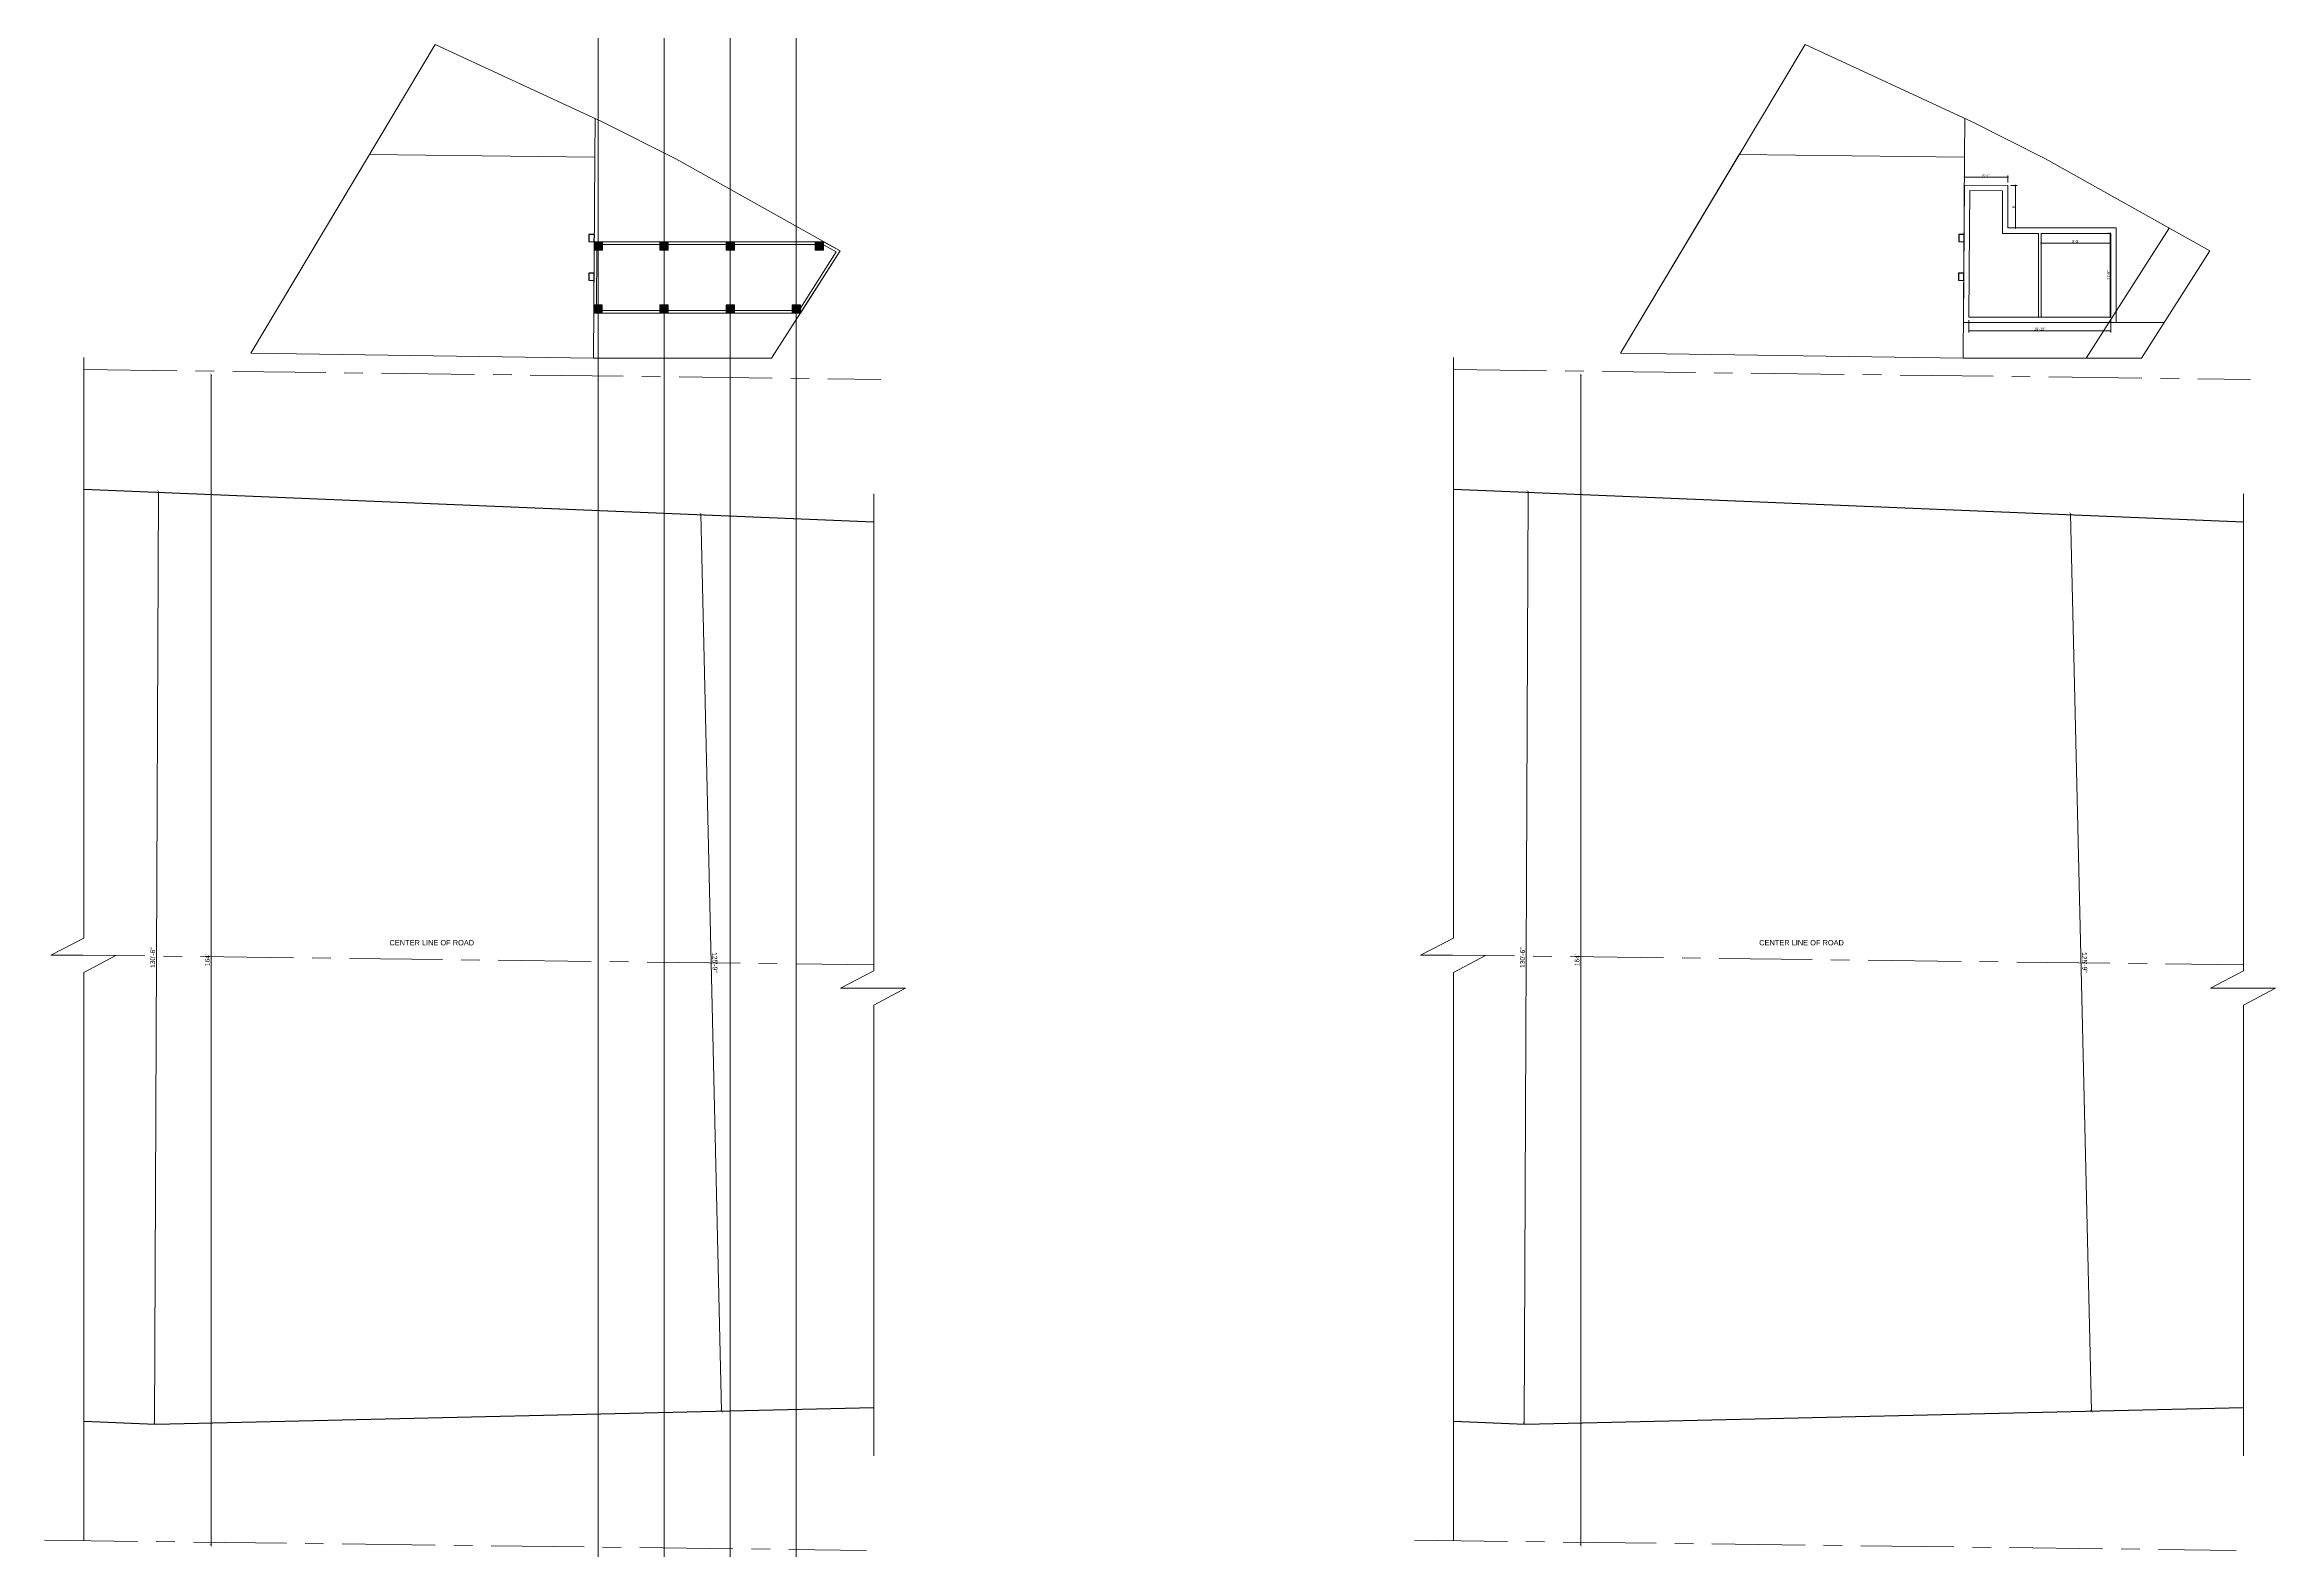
# Model space of a CAD drawing. Header units: inches. Extents: x 4069 to 91030, y -7803 to 12535.
# Drawn here: x 46856 to 50603, y 6206 to 8737 of the extents above; entities that cross this region are included whole.
import ezdxf

# ---------------------------------------------------------------- set-up
doc = ezdxf.new("R2010")
doc.units = ezdxf.units.IN
doc.header["$LTSCALE"] = 5
doc.header["$MEASUREMENT"] = 0
doc.linetypes.add('CENTER', pattern=[2, 1.25, -0.25, 0.25, -0.25])
doc.layers.add('A-WALL', color=7, linetype='Continuous', lineweight=9)
doc.layers.add('DOOR', color=62, linetype='Continuous', lineweight=0)
for name, color, linetype in [('DIM', 5, 'Continuous'), ('TEXT', 6, 'Continuous'), ('WALL', 7, 'Continuous')]:
    doc.layers.add(name, color=color, linetype=linetype)
doc.layers.add('dim line', color=7, linetype='Continuous', lineweight=15, true_color=0xfab2b2)
doc.styles.get("Standard").update_dxf_attribs({"font": 'arial.ttf'})
doc.styles.add('tt', font='stylu.ttf', dxfattribs={"height": 8})
doc.dimstyles.new('Copy(2) of STANDARD', dxfattribs={"dimtxt": 2, "dimasz": 4, "dimexe": 0, "dimexo": 0, "dimgap": 2, "dimtad": 1, "dimdec": 0, "dimzin": 0, "dimdsep": 46, "dimlunit": 3, "dimtxsty": 'tt', "dimblk": 'ARCHTICK', "dimcen": 0.0505, "dimse1": 1, "dimse2": 1, "dimclrd": 5, "dimclre": 5, "dimclrt": 7, "dimadec": 1, "dimazin": 0, "dimtm": 1e-09, "dimtfac": 1, "dimtdec": 0, "dimtofl": 0, "dimtmove": 1, "dimatfit": 3, "dimfxl": 1, "dimtolj": 2, "dimtzin": 0, "dimlwd": 13, "dimarcsym": 0})
doc.dimstyles.new('Standard$0', dxfattribs={"dimtxt": 6, "dimasz": 4, "dimexe": 3, "dimexo": 6, "dimgap": 3, "dimtad": 1, "dimdec": 1, "dimzin": 0, "dimdsep": 46, "dimlunit": 4, "dimtxsty": 'Standard', "dimcen": 0.09, "dimclrd": 6, "dimclre": 6, "dimclrt": 7, "dimadec": 0, "dimazin": 0, "dimtfac": 1, "dimtdec": 1, "dimtix": 1, "dimtofl": 0, "dimtmove": 1, "dimatfit": 3, "dimfxl": 1, "dimtolj": 1, "dimtzin": 0, "dimlwd": 18, "dimlwe": 18, "dimarcsym": 0})
pattern_1 = [(45, (23466.00216, 6789.63645), (-0.08838834765, 0.08838834765), [])]

# ---------------------------------------------------------------- blocks, each defined once
blk = doc.blocks.new('_ArchTick')
at = {"color": 0, "linetype": 'ByBlock', "const_width": 0.15}
blk.add_lwpolyline([(-0.5, -0.5), (0.5, 0.5)], dxfattribs=at)
blk = doc.blocks.new('*D1853')
at = {"layer": 'Defpoints', "color": 0, "ltscale": 5, "transparency": 16777216}
for p in [(47591.2, 8182.2), (47135.4, 6214.3), (47566.9, 6214.3)]:
    blk.add_point(p, dxfattribs=at)
at = {"layer": 'DIM', "color": 5, "lineweight": 13, "ltscale": 5, "transparency": 16777216}
blk.add_line((47135.4, 8182.2), (47135.4, 6214.3), dxfattribs=at)
at = {"layer": 'DIM', "color": 5, "lineweight": 13, "ltscale": 5, "transparency": 16777216, "xscale": 4, "yscale": 4, "zscale": 4}
for p, rotation in [((47135.4, 8182.2), 90), ((47135.4, 6214.3), 270)]:
    blk.add_blockref('_ArchTick', p, dxfattribs=dict(at, rotation=rotation))
at = {"layer": 'DIM', "color": 7, "ltscale": 5, "transparency": 16777216, "insert": (47129.2, 7198.2), "char_height": 8, "attachment_point": 5, "rotation": 90, "style": 'tt'}
blk.add_mtext("\\A2;164'", dxfattribs=at)
blk = doc.blocks.new('*D1852')
at = {"layer": 'Defpoints', "color": 0, "ltscale": 5, "transparency": 16777216}
for p in [(47018.3, 7985.6, -33.3), (47011.7, 6419.1, 1.5), (47040.2, 6419)]:
    blk.add_point(p, dxfattribs=at)
at = {"layer": 'DIM', "color": 5, "lineweight": 13, "ltscale": 5, "transparency": 16777216}
blk.add_line((47046.9, 7985.5), (47040.2, 6419), dxfattribs=at)
at = {"layer": 'DIM', "color": 5, "lineweight": 13, "ltscale": 5, "transparency": 16777216, "xscale": 4, "yscale": 4, "zscale": 4}
for p, rotation in [((47046.9, 7985.5), 89.75798331016011), ((47040.2, 6419), 269.7579833101601)]:
    blk.add_blockref('_ArchTick', p, dxfattribs=dict(at, rotation=rotation))
at = {"layer": 'DIM', "color": 7, "ltscale": 5, "transparency": 16777216, "insert": (47037.4, 7202.2), "char_height": 8, "attachment_point": 5, "rotation": 89.758, "style": 'tt'}
blk.add_mtext('\\A2;130\'-6"', dxfattribs=at)
blk = doc.blocks.new('*D1854')
at = {"layer": 'Defpoints', "color": 0, "ltscale": 5, "transparency": 16777216}
for p in [(47934.6, 7947.6, -52.5), (47969.7, 6439.4, 1.5), (47993.1, 6439.9)]:
    blk.add_point(p, dxfattribs=at)
at = {"layer": 'DIM', "color": 5, "lineweight": 13, "ltscale": 5, "transparency": 16777216}
blk.add_line((47958, 7948.2), (47993.1, 6439.9), dxfattribs=at)
at = {"layer": 'DIM', "color": 5, "lineweight": 13, "ltscale": 5, "transparency": 16777216, "xscale": 4, "yscale": 4, "zscale": 4}
for p, rotation in [((47958, 7948.2), 91.33313824719272), ((47993.1, 6439.9), 271.3331382471927)]:
    blk.add_blockref('_ArchTick', p, dxfattribs=dict(at, rotation=rotation))
at = {"layer": 'DIM', "color": 7, "ltscale": 5, "transparency": 16777216, "insert": (47981.7, 7194.2), "char_height": 8, "attachment_point": 5, "rotation": 271.3331, "style": 'tt'}
blk.add_mtext('\\A2;125\'-9"', dxfattribs=at)
blk = doc.blocks.new('*D1856')
at = {"layer": 'Defpoints', "color": 0, "ltscale": 5, "transparency": 16777216}
for p in [(49892.1, 8182.2), (49436.4, 6214.3), (49867.9, 6214.3)]:
    blk.add_point(p, dxfattribs=at)
at = {"layer": 'DIM', "color": 5, "lineweight": 13, "ltscale": 5, "transparency": 16777216}
blk.add_line((49436.4, 8182.2), (49436.4, 6214.3), dxfattribs=at)
at = {"layer": 'DIM', "color": 5, "lineweight": 13, "ltscale": 5, "transparency": 16777216, "xscale": 4, "yscale": 4, "zscale": 4}
for p, rotation in [((49436.4, 8182.2), 90), ((49436.4, 6214.3), 270)]:
    blk.add_blockref('_ArchTick', p, dxfattribs=dict(at, rotation=rotation))
at = {"layer": 'DIM', "color": 7, "ltscale": 5, "transparency": 16777216, "insert": (49430.2, 7198.2), "char_height": 8, "attachment_point": 5, "rotation": 90, "style": 'tt'}
blk.add_mtext("\\A2;164'", dxfattribs=at)
blk = doc.blocks.new('*D1855')
at = {"layer": 'Defpoints', "color": 0, "ltscale": 5, "transparency": 16777216}
for p in [(49319.3, 7985.6, -33.3), (49312.7, 6419.1, 1.5), (49341.2, 6419)]:
    blk.add_point(p, dxfattribs=at)
at = {"layer": 'DIM', "color": 5, "lineweight": 13, "ltscale": 5, "transparency": 16777216}
blk.add_line((49347.8, 7985.5), (49341.2, 6419), dxfattribs=at)
at = {"layer": 'DIM', "color": 5, "lineweight": 13, "ltscale": 5, "transparency": 16777216, "xscale": 4, "yscale": 4, "zscale": 4}
for p, rotation in [((49347.8, 7985.5), 89.75798331016011), ((49341.2, 6419), 269.7579833101601)]:
    blk.add_blockref('_ArchTick', p, dxfattribs=dict(at, rotation=rotation))
at = {"layer": 'DIM', "color": 7, "ltscale": 5, "transparency": 16777216, "insert": (49338.4, 7202.2), "char_height": 8, "attachment_point": 5, "rotation": 89.758, "style": 'tt'}
blk.add_mtext('\\A2;130\'-6"', dxfattribs=at)
blk = doc.blocks.new('*D1857')
at = {"layer": 'Defpoints', "color": 0, "ltscale": 5, "transparency": 16777216}
for p in [(50235.6, 7947.6, -52.5), (50270.7, 6439.4, 1.5), (50294.1, 6439.9)]:
    blk.add_point(p, dxfattribs=at)
at = {"layer": 'DIM', "color": 5, "lineweight": 13, "ltscale": 5, "transparency": 16777216}
blk.add_line((50259, 7948.2), (50294.1, 6439.9), dxfattribs=at)
at = {"layer": 'DIM', "color": 5, "lineweight": 13, "ltscale": 5, "transparency": 16777216, "xscale": 4, "yscale": 4, "zscale": 4}
for p, rotation in [((50259, 7948.2), 91.33313824719272), ((50294.1, 6439.9), 271.3331382471927)]:
    blk.add_blockref('_ArchTick', p, dxfattribs=dict(at, rotation=rotation))
at = {"layer": 'DIM', "color": 7, "ltscale": 5, "transparency": 16777216, "insert": (50282.7, 7194.2), "char_height": 8, "attachment_point": 5, "rotation": 271.3331, "style": 'tt'}
blk.add_mtext('\\A2;125\'-9"', dxfattribs=at)
blk = doc.blocks.new('oblique')
at = {"color": 0, "lineweight": -2}
blk.add_line((0.25, 0.25), (-0.25, -0.25), dxfattribs=at)
at = {"layer": 'dim line', "lineweight": 9}
for p, q in [((-0.4375, 0), (0.4375, 0)), ((0, 0.4375), (0, -0.4375))]:
    blk.add_line(p, q, dxfattribs=at)
blk = doc.blocks.new('*D1858')
at = {"layer": 'A-WALL', "color": 47, "lineweight": 0, "ltscale": 5, "transparency": 16777216}
for p, q in [((50080.8, 8505.4), (50080.8, 8516.5)), ((50153.8, 8504.9), (50153.8, 8516.5))]:
    blk.add_line(p, q, dxfattribs=at)
at = {"layer": 'A-WALL', "color": 33, "lineweight": 0, "ltscale": 5, "transparency": 16777216}
blk.add_line((50080.8, 8513.5), (50153.8, 8513.5), dxfattribs=at)
at = {"layer": 'Defpoints', "color": 0, "ltscale": 5, "transparency": 16777216}
for p in [(50153.8, 8513.5), (50080.8, 8500.4, -58.2), (50153.8, 8499.9, -58.2)]:
    blk.add_point(p, dxfattribs=at)
at = {"layer": 'A-WALL', "color": 33, "lineweight": 0, "ltscale": 5, "transparency": 16777216, "xscale": 2, "yscale": 2, "zscale": 2, "rotation": 180}
blk.add_blockref('oblique', (50080.8, 8513.5), dxfattribs=at)
at = {"layer": 'A-WALL', "color": 33, "lineweight": 0, "ltscale": 5, "transparency": 16777216, "xscale": 2, "yscale": 2, "zscale": 2}
blk.add_blockref('oblique', (50153.8, 8513.5), dxfattribs=at)
at = {"layer": 'A-WALL', "color": 7, "ltscale": 5, "transparency": 16777216, "insert": (50117.3, 8516.3), "char_height": 4.5, "attachment_point": 5}
blk.add_mtext('\\A1;6\'-1"', dxfattribs=at)
blk = doc.blocks.new('_OBLIQUE')
at = {"color": 0, "linetype": 'ByBlock'}
blk.add_line((-0.5, -0.5), (0.5, 0.5), dxfattribs=at)
blk = doc.blocks.new('*D1859')
at = {"layer": 'A-WALL', "color": 47, "lineweight": 0, "ltscale": 5, "transparency": 16777216}
for p, q in [((50158.8, 8499.9), (50169.3, 8499.9)), ((50158.8, 8428.4), (50169.3, 8428.4))]:
    blk.add_line(p, q, dxfattribs=at)
at = {"layer": 'A-WALL', "color": 33, "lineweight": 0, "ltscale": 5, "transparency": 16777216}
blk.add_line((50166.3, 8499.9), (50166.3, 8428.4), dxfattribs=at)
at = {"layer": 'Defpoints', "color": 0, "ltscale": 5, "transparency": 16777216}
for p in [(50153.8, 8499.9, -58.2), (50153.8, 8428.4, -58.2), (50166.3, 8428.4)]:
    blk.add_point(p, dxfattribs=at)
at = {"layer": 'A-WALL', "color": 33, "lineweight": 0, "ltscale": 5, "transparency": 16777216, "xscale": 2, "yscale": 2, "zscale": 2}
for p, rotation in [((50166.3, 8499.9), 90), ((50166.3, 8428.4), 270)]:
    blk.add_blockref('oblique', p, dxfattribs=dict(at, rotation=rotation))
at = {"layer": 'A-WALL', "color": 7, "ltscale": 5, "transparency": 16777216, "insert": (50163.5, 8464.1), "char_height": 4.5, "attachment_point": 5, "rotation": 90}
blk.add_mtext("\\A1;6'", dxfattribs=at)
blk = doc.blocks.new('*D1860')
at = {"layer": 'A-WALL', "color": 47, "lineweight": 0, "ltscale": 5, "transparency": 16777216}
for p, q in [((50321.5, 8419.4), (50322.6, 8419.4)), ((50321.5, 8278.4), (50322.6, 8278.4))]:
    blk.add_line(p, q, dxfattribs=at)
at = {"layer": 'A-WALL', "color": 33, "lineweight": 0, "ltscale": 5, "transparency": 16777216}
blk.add_line((50325.6, 8419.4), (50325.6, 8278.4), dxfattribs=at)
at = {"layer": 'Defpoints', "color": 0, "ltscale": 5, "transparency": 16777216}
for p in [(50326.5, 8419.4, -58.2), (50325.6, 8278.4), (50326.5, 8278.4, -58.2)]:
    blk.add_point(p, dxfattribs=at)
at = {"layer": 'A-WALL', "color": 33, "lineweight": 0, "ltscale": 5, "transparency": 16777216, "xscale": 2, "yscale": 2, "zscale": 2}
for p, rotation in [((50325.6, 8419.4), 90), ((50325.6, 8278.4), 270)]:
    blk.add_blockref('oblique', p, dxfattribs=dict(at, rotation=rotation))
at = {"layer": 'A-WALL', "color": 7, "ltscale": 5, "transparency": 16777216, "insert": (50322.8, 8348.9), "char_height": 4.5, "attachment_point": 5, "rotation": 90}
blk.add_mtext('\\A1;11\'-9"', dxfattribs=at)
blk = doc.blocks.new('*D1861')
at = {"layer": 'A-WALL', "color": 47, "lineweight": 0, "ltscale": 5, "transparency": 16777216}
for p, q in [((50088.3, 8273.4), (50088.3, 8252.8)), ((50326.5, 8273.4), (50326.5, 8252.8))]:
    blk.add_line(p, q, dxfattribs=at)
at = {"layer": 'A-WALL', "color": 33, "lineweight": 0, "ltscale": 5, "transparency": 16777216}
blk.add_line((50326.5, 8255.8), (50088.3, 8255.8), dxfattribs=at)
at = {"layer": 'Defpoints', "color": 0, "ltscale": 5, "transparency": 16777216}
for p in [(50088.3, 8278.4, -58.2), (50088.3, 8255.8), (50326.5, 8278.4, -58.2)]:
    blk.add_point(p, dxfattribs=at)
at = {"layer": 'A-WALL', "color": 33, "lineweight": 0, "ltscale": 5, "transparency": 16777216, "xscale": 2, "yscale": 2, "zscale": 2, "rotation": 180}
blk.add_blockref('oblique', (50088.3, 8255.8), dxfattribs=at)
at = {"layer": 'A-WALL', "color": 33, "lineweight": 0, "ltscale": 5, "transparency": 16777216, "xscale": 2, "yscale": 2, "zscale": 2}
blk.add_blockref('oblique', (50326.5, 8255.8), dxfattribs=at)
at = {"layer": 'A-WALL', "color": 7, "ltscale": 5, "transparency": 16777216, "insert": (50207.4, 8258.6), "char_height": 4.5, "attachment_point": 5}
blk.add_mtext('\\A1;19\'-10"', dxfattribs=at)
blk = doc.blocks.new('*D1862')
at = {"layer": 'A-WALL', "color": 47, "lineweight": 0, "ltscale": 5, "transparency": 16777216}
for p, q in [((50209.7, 8414.4), (50209.7, 8400.1)), ((50326.5, 8414.4), (50326.5, 8400.1))]:
    blk.add_line(p, q, dxfattribs=at)
at = {"layer": 'A-WALL', "color": 33, "lineweight": 0, "ltscale": 5, "transparency": 16777216}
blk.add_line((50209.7, 8403.1), (50326.5, 8403.1), dxfattribs=at)
at = {"layer": 'Defpoints', "color": 0, "ltscale": 5, "transparency": 16777216}
for p in [(50209.7, 8419.4, -58.2), (50326.5, 8419.4, -58.2), (50326.5, 8403.1)]:
    blk.add_point(p, dxfattribs=at)
at = {"layer": 'A-WALL', "color": 33, "lineweight": 0, "ltscale": 5, "transparency": 16777216, "xscale": 2, "yscale": 2, "zscale": 2, "rotation": 180}
blk.add_blockref('oblique', (50209.7, 8403.1), dxfattribs=at)
at = {"layer": 'A-WALL', "color": 33, "lineweight": 0, "ltscale": 5, "transparency": 16777216, "xscale": 2, "yscale": 2, "zscale": 2}
blk.add_blockref('oblique', (50326.5, 8403.1), dxfattribs=at)
at = {"layer": 'A-WALL', "color": 7, "ltscale": 5, "transparency": 16777216, "insert": (50268.1, 8405.9), "char_height": 4.5, "attachment_point": 5}
blk.add_mtext('\\A1;9\'-9"', dxfattribs=at)

msp = doc.modelspace()

# ---------------------------------------------------------------- hatches: boundary and pattern name
at = {"layer": 'A-WALL', "ltscale": 5}
h = msp.add_hatch(dxfattribs=at)
h.set_pattern_fill('ANSI31', color=256)
h.set_pattern_definition(pattern_1)
h.paths.add_polyline_path([(47793.19, 8405.36), (47779.19, 8405.36), (47779.19, 8391.36), (47783.52, 8391.36), (47793.19, 8391.36)])
h = msp.add_hatch(dxfattribs=at)
h.set_pattern_fill('ANSI31', color=256)
h.set_pattern_definition([(45, (23467.42949, 6901.63645), (-0.08838834765, 0.08838834765), [])])
h.paths.add_polyline_path([(47903.51, 8405.36), (47889.51, 8405.36), (47889.51, 8391.36), (47903.51, 8391.36)])
h = msp.add_hatch(dxfattribs=at)
h.set_pattern_fill('ANSI31', color=256)
h.set_pattern_definition([(45, (23468.81765, 6901.63645), (-0.08838834765, 0.08838834765), [])])
h.paths.add_polyline_path([(48000.52, 8405.36), (48000.52, 8391.36), (48014.52, 8391.36), (48014.52, 8405.36)])
h = msp.add_hatch(dxfattribs=at)
h.set_pattern_fill('ANSI31', color=256)
h.set_pattern_definition(pattern_1)
h.paths.add_polyline_path([(48150.15, 8391.36), (48164.15, 8391.36), (48164.15, 8405.36), (48150.15, 8405.36)])
h = msp.add_hatch(dxfattribs=at)
h.set_pattern_fill('ANSI31', color=256)
h.set_pattern_definition([(45, (23466.04133, 6795.63645), (-0.08838834765, 0.08838834765), [])])
h.paths.add_polyline_path([(47778.5, 8299.36), (47778.5, 8285.36), (47792.5, 8285.36), (47792.5, 8299.36)])
h = msp.add_hatch(dxfattribs=at)
h.set_pattern_fill('ANSI31', color=256)
h.set_pattern_definition([(45, (23467.42949, 6795.63645), (-0.08838834765, 0.08838834765), [])])
h.paths.add_polyline_path([(47903.51, 8299.36), (47889.51, 8299.36), (47889.51, 8285.36), (47903.51, 8285.36)])
h = msp.add_hatch(dxfattribs=at)
h.set_pattern_fill('ANSI31', color=256)
h.set_pattern_definition([(45, (23468.81765, 6795.63645), (-0.08838834765, 0.08838834765), [])])
h.paths.add_polyline_path([(48000.52, 8299.36), (48000.52, 8285.36), (48014.52, 8285.36), (48014.52, 8299.36)])
h = msp.add_hatch(dxfattribs=at)
h.set_pattern_fill('ANSI31', color=256)
h.set_pattern_definition([(45, (23469.82693, 6795.63645), (-0.08838834765, 0.08838834765), [])])
h.paths.add_polyline_path([(48111.53, 8299.36), (48111.53, 8285.36), (48125.53, 8285.36), (48125.53, 8299.36)])

# ---------------------------------------------------------------- linework, layer by layer
for p, q in [((46921.74, 7989.58, -31.28), (48248.49, 7934.61, -59.12)), ((49222.71, 7989.58, -31.28), (50549.46, 7934.61, -59.12)), ((48248.49, 6445.87, 1.52), (47042.09, 6417.79, 1.52)), ((50549.46, 6445.87, 1.52), (49343.06, 6417.79, 1.52)), ((47042.09, 6417.79, 1.52), (46921.74, 6422.96, 1.52)), ((49343.06, 6417.79, 1.52), (49222.71, 6422.96, 1.52))]:
    msp.add_line(p, q)
for p, q in [((47780.12, 8547.36, -58.17), (47780.54, 8612.27, -58.17)), ((50081.09, 8547.36, -58.17), (50081.51, 8612.27, -58.17)), ((47779.19, 8405.36, -58.17), (48164.15, 8405.36, -58.17)), ((47793.19, 8400.86, -58.17), (47889.51, 8400.86, -58.17)), ((47903.51, 8400.86, -58.17), (48000.52, 8400.86, -58.17)), ((48014.52, 8400.86, -58.17), (48150.15, 8400.86, -58.17)), ((48164.15, 8400.2, -58.17), (48185.69, 8388.1, -58.17)), ((50205.17, 8278.36, -58.17), (50205.17, 8419.36, -58.17)), ((50209.67, 8278.36, -58.17), (50209.67, 8419.36, -58.17)), ((47783, 8299.36, -58.17), (47783.6, 8391.36, -58.17)), ((48185.69, 8388.1, -58.17), (48125.53, 8293.73, -58.17)), ((47778.41, 8285.36, -58.17), (48125.53, 8285.36, -58.17)), ((47889.51, 8289.86, -58.17), (47792.5, 8289.86, -58.17)), ((48000.52, 8289.86, -58.17), (47903.51, 8289.86, -58.17)), ((48111.53, 8289.86, -58.17), (48014.52, 8289.86, -58.17)), ((50335.5, 8269.36, -58.17), (50416.3, 8269.36, -58.17)), ((47777.91, 8209.36, -58.17), (48077.08, 8209.36, -58.17)), ((50078.88, 8209.36, -58.17), (50378.06, 8209.36, -58.17))]:
    msp.add_line(p, q, dxfattribs=at)
at = {"layer": 'A-WALL', "linetype": 'CENTER', "ltscale": 25}
for p, q in [((46921.74, 8190.41), (48260.61, 8173.91)), ((49222.71, 8190.41), (50561.59, 8173.91)), ((46867.92, 7207), (48248.49, 7189.99)), ((49168.89, 7207), (50549.46, 7189.99)), ((46855.8, 6223.07), (48236.37, 6206.06)), ((49156.77, 6223.07), (50537.34, 6206.06))]:
    msp.add_line(p, q, dxfattribs=at)
at = {"layer": 'A-WALL', "ltscale": 5}
for p in [(47785.5, 8292.36, -58.17), (47896.51, 8292.36, -58.17), (48007.52, 8292.36, -58.17), (48118.53, 8292.36, -58.17)]:
    msp.add_xline(p, (0, 1), dxfattribs=at)
at = {"layer": 'A-WALL', "ltscale": 5, "elevation": -58.17}
for points in [[(47512.1, 8736.55), (47201.98, 8218.01), (47777.91, 8209.36), (48077.08, 8209.36), (48192.04, 8389.7), (47915.94, 8544.77), (47792.58, 8606.7)], [(49813.07, 8736.55), (49502.95, 8218.01), (50078.88, 8209.36), (50378.06, 8209.36), (50493.01, 8389.7), (50216.92, 8544.77), (50093.55, 8606.7)], [(50080.31, 8428.36), (50080.78, 8500.36), (50153.82, 8499.88), (50153.82, 8428.36), (50335.5, 8428.36), (50335.5, 8269.36), (50079.28, 8269.36)], [(47779.19, 8405.36), (48164.15, 8405.36), (48192.04, 8389.7), (48125.53, 8285.36), (47778.41, 8285.36)], [(47779.19, 8405.36), (47793.19, 8405.36), (47793.19, 8391.36), (47779.19, 8391.36)], [(47889.51, 8405.36), (47903.51, 8405.36), (47903.51, 8391.36), (47889.51, 8391.36)], [(48000.52, 8405.36), (48014.52, 8405.36), (48014.52, 8391.36), (48000.52, 8391.36)], [(48150.15, 8405.36), (48164.15, 8405.36), (48164.15, 8391.36), (48150.15, 8391.36)], [(50209.67, 8419.36), (50326.5, 8419.36), (50326.5, 8278.36), (50209.67, 8278.36)], [(47778.5, 8299.36), (47792.5, 8299.36), (47792.5, 8285.36), (47778.5, 8285.36)], [(47889.51, 8299.36), (47903.51, 8299.36), (47903.51, 8285.36), (47889.51, 8285.36)], [(48000.52, 8299.36), (48014.52, 8299.36), (48014.52, 8285.36), (48000.52, 8285.36)], [(48111.53, 8299.36), (48125.53, 8299.36), (48125.53, 8285.36), (48111.53, 8285.36)]]:
    msp.add_lwpolyline(points, close=True, dxfattribs=at)
for points in [[(50209.67, 8419.36), (50326.5, 8419.36), (50326.5, 8278.36), (50088.33, 8278.36), (50089.31, 8428.3), (50089.73, 8491.3), (50144.82, 8490.94), (50144.82, 8419.36), (50205.17, 8419.36)], [(50285.56, 8209.36), (50424.9, 8427.95)]]:
    msp.add_lwpolyline(points, dxfattribs=at)
at = {"layer": 'A-WALL', "linetype": 'Continuous', "ltscale": 5}
for points, elevation in [([(46921.74, 8210.88), (46921.74, 7235.01), (46866.15, 7206.07), (46975.41, 7205.82), (46921.74, 7177.22), (46921.74, 6222.26)], -31.28), ([(49222.71, 8210.88), (49222.71, 7235.01), (49167.12, 7206.07), (49276.38, 7205.82), (49222.71, 7177.22), (49222.71, 6222.26)], -31.28), ([(48248.49, 7981.45), (48248.49, 7180.04), (48192.9, 7151.1), (48302.16, 7150.85), (48248.49, 7122.24), (48248.49, 6364.8)], -59.12), ([(50549.46, 7981.45), (50549.46, 7180.04), (50493.88, 7151.1), (50603.14, 7150.85), (50549.46, 7122.24), (50549.46, 6364.8)], -59.12)]:
    msp.add_lwpolyline(points, dxfattribs=dict(at, elevation=elevation))
at = {"layer": 'A-WALL'}
for p in [(47896.51, 8398.36, -58.17), (48007.52, 8398.36, -58.17), (47896.51, 8292.36, -58.17), (48007.52, 8292.36, -58.17)]:
    msp.add_point(p, dxfattribs=at)
at = {"layer": 'DOOR', "lineweight": 13, "elevation": -58.17}
for points in [[(47201.98, 8218.01), (47777.91, 8209.36), (47780.12, 8547.36), (47401.64, 8551.86)], [(49502.95, 8218.01), (50078.88, 8209.36), (50081.09, 8547.36), (49702.62, 8551.86)]]:
    msp.add_lwpolyline(points, close=True, dxfattribs=at)
at = {"layer": 'WALL', "color": 2, "linetype": 'ByBlock', "ltscale": 5, "elevation": -58.17}
for points in [[(47770.27, 8417.47), (47770.19, 8405.47), (47779.19, 8405.36), (47779.27, 8417.36)], [(50071.24, 8417.47), (50071.16, 8405.47), (50080.16, 8405.36), (50080.24, 8417.36)], [(47769.84, 8352.47), (47769.77, 8340.47), (47778.77, 8340.36), (47778.84, 8352.36)], [(50070.82, 8352.47), (50070.74, 8340.47), (50079.74, 8340.36), (50079.82, 8352.36)]]:
    msp.add_lwpolyline(points, close=True, dxfattribs=at)

# ---------------------------------------------------------------- texts
at = {"layer": 'TEXT', "lineweight": 70, "style": 'tt'}
for p in [(47435.07, 7222.8, -58.17), (49736.05, 7222.8, -58.17)]:
    msp.add_text('CENTER LINE OF ROAD ', height=9, dxfattribs=at).set_placement(p)

# ---------------------------------------------------------------- dimensions: what is measured, and where the dimension line sits
at = {"layer": 'A-WALL', "ltscale": 5}
for base, p1, p2, picture, middle in [((50153.82, 8513.49), (50080.78, 8500.36, -58.17), (50153.82, 8499.88, -58.17), '*D1858', (50117.3, 8516.29)), ((50326.5, 8403.15), (50209.67, 8419.36, -58.17), (50326.5, 8419.36, -58.17), '*D1862', (50268.08, 8405.94)), ((50088.33, 8255.78), (50326.5, 8278.36, -58.17), (50088.33, 8278.36, -58.17), '*D1861', (50207.42, 8258.58))]:
    dim = msp.add_linear_dim(base=base, p1=p1, p2=p2, dimstyle='Standard$0', override={"dimtxt": 4.5, "dimasz": 2, "dimexo": 5, "dimgap": 0.5, "dimdec": 0, "dimzin": 12, "dimpost": '\\X', "dimblk": 'oblique', "dimcen": 3, "dimclrd": 33, "dimclre": 47, "dimtfac": 0.5, "dimtdec": 0, "dimfxl": 3, "dimlwd": 0, "dimlwe": 0}, dxfattribs=at)
    dim.commit()
    dim.dimension.update_dxf_attribs({"geometry": picture, "text_midpoint": middle})
for base, p1, p2, picture, middle in [((50166.27, 8428.36), (50153.82, 8499.88, -58.17), (50153.82, 8428.36, -58.17), '*D1859', (50163.47, 8464.12)), ((50325.57, 8278.36), (50326.5, 8419.36, -58.17), (50326.5, 8278.36, -58.17), '*D1860', (50322.78, 8348.86))]:
    dim = msp.add_linear_dim(base=base, p1=p1, p2=p2, angle=90, dimstyle='Standard$0', override={"dimtxt": 4.5, "dimasz": 2, "dimexo": 5, "dimgap": 0.5, "dimdec": 0, "dimzin": 12, "dimpost": '\\X', "dimblk": 'oblique', "dimcen": 3, "dimclrd": 33, "dimclre": 47, "dimtfac": 0.5, "dimtdec": 0, "dimfxl": 3, "dimlwd": 0, "dimlwe": 0}, dxfattribs=at)
    dim.commit()
    dim.dimension.update_dxf_attribs({"geometry": picture, "text_midpoint": middle})
at = {"layer": 'DIM', "ltscale": 5}
for base, p1, p2, picture, middle in [((47135.41, 6214.31), (47591.17, 8182.16), (47566.93, 6214.31), '*D1853', (47129.23, 7198.23)), ((49436.39, 6214.31), (49892.15, 8182.16), (49867.91, 6214.31), '*D1856', (49430.21, 7198.23))]:
    dim = msp.add_linear_dim(base=base, p1=p1, p2=p2, angle=90, dimstyle='Copy(2) of STANDARD', dxfattribs=at)
    dim.commit()
    dim.dimension.update_dxf_attribs({"geometry": picture, "text_midpoint": middle})
for p1, p2, distance, picture, middle in [((47018.33, 7985.58, -33.31), (47011.72, 6419.1, 1.52), 28.53, '*D1852', (47037.38, 7202.24)), ((49319.31, 7985.58, -33.31), (49312.69, 6419.1, 1.52), 28.53, '*D1855', (49338.35, 7202.24)), ((47934.6, 7947.61, -52.54), (47969.7, 6439.38, 1.52), 23.4, '*D1854', (47981.71, 7194.18)), ((50235.57, 7947.61, -52.54), (50270.67, 6439.38, 1.52), 23.4, '*D1857', (50282.69, 7194.18))]:
    dim = msp.add_aligned_dim(p1=p1, p2=p2, distance=distance, dimstyle='Copy(2) of STANDARD', dxfattribs=at)
    dim.commit()
    dim.dimension.update_dxf_attribs({"geometry": picture, "text_midpoint": middle})

doc.saveas('drawing.dxf')
